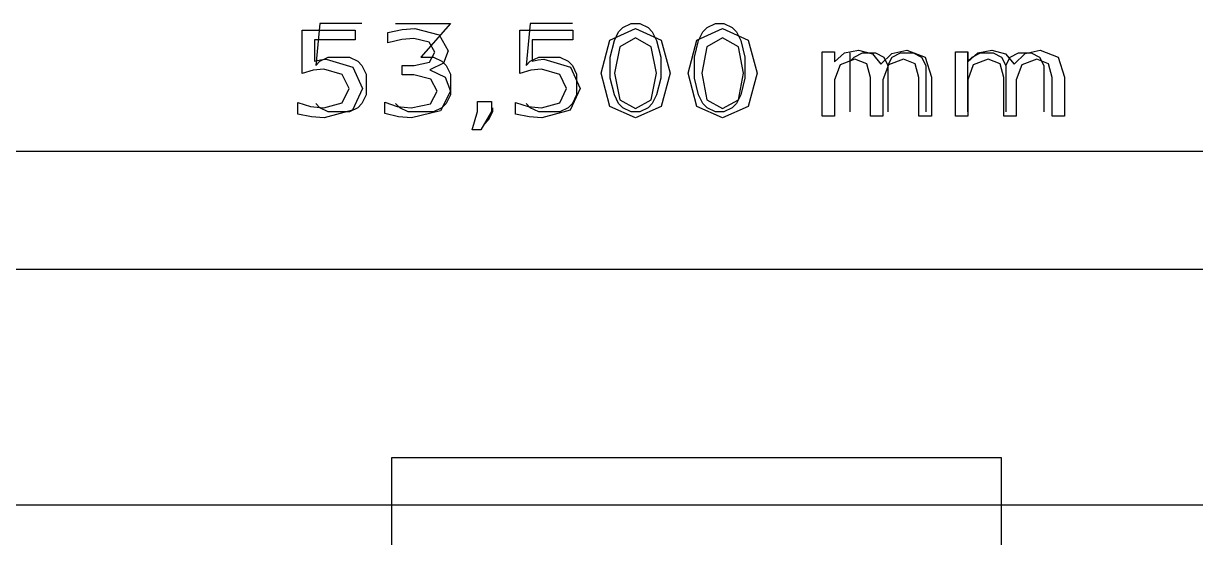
# Model space of a CAD drawing. Extents: x 0 to 143, y 0 to 190.
# Drawn here: x 16.65 to 36.54, y 179.52 to 188.24 of the extents above; entities that cross this region are included whole.
import ezdxf

# ---------------------------------------------------------------- set-up
doc = ezdxf.new("R2010")
doc.units = 0

msp = doc.modelspace()

# ---------------------------------------------------------------- linework, layer by layer
at = {"layer": 'Layer 1', "color": 7}
for points in [[(22.39518, 188.24408), (21.68144, 188.24408), (21.61032, 187.53034), (21.68144, 187.60146), (21.82368, 187.67258), (22.18182, 187.67258), (22.32406, 187.60146), (22.39518, 187.53034), (22.4663, 187.38556), (22.4663, 187.02996), (22.39518, 186.88772), (22.32406, 186.81406), (22.18182, 186.74294), (21.82368, 186.74294), (21.68144, 186.81406), (21.61032, 186.88772)], [(22.96668, 188.24408), (23.89632, 188.24408), (23.39594, 187.67258), (23.6093, 187.67258), (23.75154, 187.60146), (23.82266, 187.53034), (23.89632, 187.38556), (23.89632, 187.02996), (23.82266, 186.88772), (23.75154, 186.81406), (23.6093, 186.74294), (23.18004, 186.74294), (23.0378, 186.81406), (22.96668, 186.88772)], [(25.96642, 188.24408), (25.25268, 188.24408), (25.18156, 187.53034), (25.25268, 187.60146), (25.39492, 187.67258), (25.75306, 187.67258), (25.8953, 187.60146), (25.96642, 187.53034), (26.03754, 187.38556), (26.03754, 187.02996), (25.96642, 186.88772), (25.8953, 186.81406), (25.75306, 186.74294), (25.39492, 186.74294), (25.25268, 186.81406), (25.18156, 186.88772)], [(26.96718, 188.24408), (27.10942, 188.24408), (27.25166, 188.17296), (27.32278, 188.10184), (27.3939, 187.95706), (27.46756, 187.67258), (27.46756, 187.31444), (27.3939, 187.02996), (27.32278, 186.88772), (27.25166, 186.81406), (27.10942, 186.74294), (26.96718, 186.74294), (26.82494, 186.81406), (26.75128, 186.88772), (26.68016, 187.02996), (26.60904, 187.31444), (26.60904, 187.67258), (26.68016, 187.95706), (26.75128, 188.10184), (26.82494, 188.17296), (26.96718, 188.24408)], [(28.39466, 188.24408), (28.5369, 188.24408), (28.68168, 188.17296), (28.7528, 188.10184), (28.82392, 187.95706), (28.89504, 187.67258), (28.89504, 187.31444), (28.82392, 187.02996), (28.7528, 186.88772), (28.68168, 186.81406), (28.5369, 186.74294), (28.39466, 186.74294), (28.25242, 186.81406), (28.1813, 186.88772), (28.11018, 187.02996), (28.03906, 187.31444), (28.03906, 187.67258), (28.11018, 187.95706), (28.1813, 188.10184), (28.25242, 188.17296), (28.39466, 188.24408)], [(21.380573, 188.129016), (22.279892, 188.129016), (22.279892, 187.963), (21.590376, 187.963), (21.590376, 187.605578), (21.690175, 187.627062), (21.789973, 187.634875), (22.239066, 187.501086), (22.40464, 187.138781), (22.234529, 186.77257), (21.754817, 186.642687), (21.537075, 186.658312), (21.309127, 186.705187), (21.309127, 186.903429), (21.520064, 186.83214), (21.750281, 186.808703), (22.061016, 186.89757), (22.175558, 187.138781), (22.061016, 187.379992), (21.750281, 187.468859), (21.566561, 187.451281), (21.380573, 187.396594), (21.380573, 188.129016)], [(23.550053, 187.457141), (23.806353, 187.331164), (23.899347, 187.094836), (23.726969, 186.760851), (23.237049, 186.642687), (23.017039, 186.661242), (22.784554, 186.714953), (22.784554, 186.905382), (22.993224, 186.833117), (23.230245, 186.808703), (23.557992, 186.881945), (23.671399, 187.094836), (23.56593, 187.296008), (23.274474, 187.36925), (23.077145, 187.36925), (23.077145, 187.531359), (23.283546, 187.531359), (23.542115, 187.588977), (23.631706, 187.756945), (23.538712, 187.92882), (23.274474, 187.989367), (23.072609, 187.971789), (22.835588, 187.917102), (22.835588, 188.092883), (23.079413, 188.139758), (23.294887, 188.155383), (23.707689, 188.052844), (23.859655, 187.777453), (23.779136, 187.572375), (23.550053, 187.457141), (23.550053, 187.457141)], [(25.074247, 188.129016), (25.973565, 188.129016), (25.973565, 187.963), (25.28405, 187.963), (25.28405, 187.605578), (25.383848, 187.627062), (25.483647, 187.634875), (25.93274, 187.501086), (26.098315, 187.138781), (25.928203, 186.77257), (25.448491, 186.642687), (25.230748, 186.658312), (25.0028, 186.705187), (25.0028, 186.903429), (25.213737, 186.83214), (25.443955, 186.808703), (25.754691, 186.89757), (25.869232, 187.138781), (25.754691, 187.379992), (25.443955, 187.468859), (25.260234, 187.451281), (25.074247, 187.396594), (25.074247, 188.129016)], [(27.039593, 188.155383), (27.473943, 187.961047), (27.624776, 187.398547), (27.473943, 186.836046), (27.039593, 186.642687), (26.60411, 186.836046), (26.454412, 187.398547), (26.60411, 187.961047), (27.039593, 188.155383), (27.039593, 188.155383)], [(28.517289, 188.155383), (28.951639, 187.961047), (29.102472, 187.398547), (28.951639, 186.836046), (28.517289, 186.642687), (28.081806, 186.836046), (27.932108, 187.398547), (28.081806, 187.961047), (28.517289, 188.155383), (28.517289, 188.155383)], [(27.039593, 187.999133), (26.773086, 187.848742), (26.684628, 187.398547), (26.773086, 186.948351), (27.039593, 186.798937), (27.3061, 186.948351), (27.395693, 187.398547), (27.3061, 187.848742), (27.039593, 187.999133), (27.039593, 187.999133)], [(28.517289, 187.999133), (28.250782, 187.848742), (28.162326, 187.398547), (28.250782, 186.948351), (28.517289, 186.798937), (28.783796, 186.948351), (28.873389, 187.398547), (28.783796, 187.848742), (28.517289, 187.999133), (28.517289, 187.999133)], [(31.202772, 187.554797), (31.389894, 187.733508), (31.646195, 187.791125), (31.952395, 187.671008), (32.060131, 187.331164), (32.060131, 186.671007), (31.850327, 186.671007), (31.850327, 187.325305), (31.785687, 187.558703), (31.588357, 187.634875), (31.332056, 187.542101), (31.237928, 187.289172), (31.237928, 186.671007), (31.028124, 186.671007), (31.028124, 187.325305), (30.963484, 187.558703), (30.763886, 187.634875), (30.509855, 187.541125), (30.415728, 187.289172), (30.415728, 186.671007), (30.205924, 186.671007), (30.205924, 187.764758), (30.415728, 187.764758), (30.415728, 187.594836), (30.586972, 187.743274), (30.823992, 187.791125), (31.058747, 187.730578), (31.202772, 187.554797), (31.202772, 187.554797)], [(30.68066, 186.74294), (30.68066, 187.7437)], [(30.68066, 187.60146), (30.75178, 187.67258), (30.89402, 187.7437), (31.10992, 187.7437), (31.25216, 187.67258), (31.32328, 187.53034), (31.32328, 186.74294)], [(31.32328, 187.53034), (31.3944, 187.67258), (31.53918, 187.7437), (31.75254, 187.7437), (31.89478, 187.67258), (31.9659, 187.53034), (31.9659, 186.74294)], [(33.465247, 187.554797), (33.652369, 187.733508), (33.90867, 187.791125), (34.214869, 187.671008), (34.322606, 187.331164), (34.322606, 186.671007), (34.112802, 186.671007), (34.112802, 187.325305), (34.048159, 187.558703), (33.850831, 187.634875), (33.59453, 187.542101), (33.500403, 187.289172), (33.500403, 186.671007), (33.290599, 186.671007), (33.290599, 187.325305), (33.225958, 187.558703), (33.02636, 187.634875), (32.77233, 187.541125), (32.6782, 187.289172), (32.6782, 186.671007), (32.468398, 186.671007), (32.468398, 187.764758), (32.6782, 187.764758), (32.6782, 187.594836), (32.849447, 187.743274), (33.086467, 187.791125), (33.321219, 187.730578), (33.465247, 187.554797), (33.465247, 187.554797)], [(32.67964, 186.74294), (32.67964, 187.7437)], [(32.67964, 187.60146), (32.7533, 187.67258), (32.89554, 187.7437), (33.1089, 187.7437), (33.25114, 187.67258), (33.3248, 187.53034), (33.3248, 186.74294)], [(33.3248, 187.53034), (33.39592, 187.67258), (33.53816, 187.7437), (33.75152, 187.7437), (33.8963, 187.67258), (33.96742, 187.53034), (33.96742, 186.74294)], [(24.357513, 186.919054), (24.596802, 186.919054), (24.596802, 186.751086), (24.410814, 186.438585), (24.264519, 186.438585), (24.357513, 186.751086), (24.357513, 186.919054)], [(24.61006, 186.81406), (24.61006, 186.74294), (24.53894, 186.6007), (24.46782, 186.52958)], [(54.57444, 186.07238), (1.07442, 186.07238)], [(0.07366, 184.0734), (143.07312, 184.0734)], [(22.90318, 172.93804), (22.90318, 180.873)], [(22.90318, 180.873), (33.24352, 180.873)], [(33.24352, 180.873), (33.24352, 172.93804)], [(0.07366, 180.0729), (21.07438, 180.0729)], [(21.07438, 180.0729), (23.07336, 180.0729)], [(23.07336, 180.0729), (124.07392, 180.0729)]]:
    msp.add_lwpolyline(points, dxfattribs=at)

doc.saveas('drawing.dxf')
